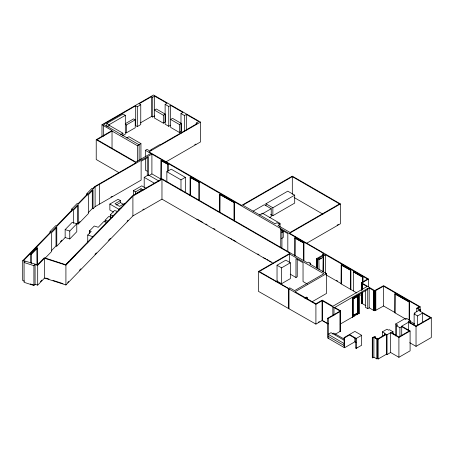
<?xml version="1.0" encoding="UTF-8"?>
<svg xmlns="http://www.w3.org/2000/svg" width="454" height="454" viewBox="0 0 454 454"><rect width="100%" height="100%" fill="white"/><g stroke="black" fill="none" stroke-linecap="round" stroke-linejoin="round"><path stroke-width="0.68" d="M334.933 334.405L340.211 331.346L340.307 330.523M319.083 269.665L318.81 258.178L325.422 254.677L367.649 279.051L361.849 282.399L361.656 282.893L362.156 283.722L367.014 286.536L332.85 306.257L322.249 300.134L315.91 303.8L295.066 291.769L326.511 273.614L326.511 293.437L311.949 301.848M363.024 277.377L353.422 271.832L363.024 277.377L363.024 282.257M356.799 292.926L341.187 283.915L341.277 264.824L350.885 270.368L350.885 289.198M161.142 160.404L161.051 179.5L161.142 160.404L168.213 164.484L168.213 170.761M190.141 195.595L190.232 177.196L199.289 182.429L199.289 200.56M219.77 212.699L219.861 194.301L234.451 202.722L234.451 220.86M294.884 255.579L294.975 237.879L303.947 243.06L303.947 260.5M341.187 283.915L341.277 264.824M406.182 319.349L394.923 312.846L395.014 293.749L409.599 302.177L409.599 320.308M394.923 312.846L395.014 293.749M361.849 302.228L362.025 303.442L365.833 305.678M416.761 311.784L416.761 308.243L419.297 306.779L383.596 286.168L375.129 290.883L373.852 290.696L369.187 288.001L367.74 288.835L367.377 288.625L367.377 289.618L352.332 298.301L352.332 317.136L359.04 313.266M71.755 211.161L71.755 209.039L77.214 203.409L78.06 203.687L87.645 193.807L86.901 193.569L86.901 195.697M50.099 232.919L50.099 231.5L55.797 225.632L56.54 225.871L72.606 209.311L71.755 209.039M86.901 193.569L92.06 188.251L92.803 188.489L94.619 186.617L136.092 162.708L96.225 139.69L96.225 159.513L118.92 172.616M24.448 281.139L22.7 280.578L22.7 260.749L50.842 231.744L50.099 231.5M161.142 179.234L151.903 173.899L151.903 154.076L95.107 186.832L23.529 260.619L37.461 264.83L44.31 257.764L65.682 264.676L132.46 195.844L161.97 178.825L307.483 262.838L308.658 262.157L310.564 263.258L310.564 264.671M30.384 262.906L30.384 254.535L37.086 247.634L37.245 265.062M30.384 254.535L31.388 254.359L37.245 248.321M328.14 323.855L322.249 320.456L315.91 324.116L258.417 291.343L258.417 271.52L290.044 253.264L161.97 179.319L132.903 196.1L65.915 265.153L44.543 258.241L37.693 265.306L35.077 264.461L35.077 284.283L33.908 285.492L24.079 282.314L24.079 262.491L25.032 261.504L22.7 260.749M65.149 237.538L65.149 229.605L72.231 222.312L76.783 223.782L76.783 231.71L69.763 238.952L65.149 237.538L56.773 246.176L56.029 245.932L51.393 250.716M33.908 285.492L33.908 265.669L35.077 264.461M69.763 238.952L69.763 231.024L76.783 223.782M76.476 224.719L77.447 223.714L77.447 205.577M88.184 212.79L92.293 208.551L92.293 190.413M60.433 241.681L61.892 240.177M78.542 223.016L79.978 221.535M45.349 257.946L51.671 251.431L51.671 232.601L56.773 227.341L56.773 246.176M77.447 223.714L78.292 223.987L88.468 213.499L88.468 194.664L93.036 189.959L93.036 208.789L92.293 208.551M93.036 208.789L95.107 206.655L141.12 180.124L141.12 161.289L148.367 157.107L148.367 175.244M40.395 281.628L41.864 280.112M89.529 233.56L89.529 230.916L94.273 226.024L98.257 227.284L103.938 221.427L106.559 222.312L107.746 221.087L105.101 220.23L105.101 222.216M35.077 284.283L37.693 285.129L44.543 278.069L44.543 258.241M87.747 242.952L87.747 235.024L91.209 231.455L89.529 230.916M105.101 220.23L108.75 216.467L112.138 217.562M110.294 217.523L110.294 214.878L114.544 210.497L117.768 211.536M66.551 264.183L69.008 261.652M70.484 260.131L75.398 255.063M67.652 282.473L68.633 281.457M79.461 270.3L80.937 268.779M94.926 254.353L96.367 252.872M108.495 240.37L110.458 238.35M127.114 221.177L128.09 220.173M44.543 278.069L65.915 284.976L132.903 215.928L161.97 199.147L272.973 263.235M356.061 342.486L354.869 341.8L344.58 347.741L327.771 338.037L327.771 318.214L328.202 318.464L340.381 311.353L340.211 310.621L334.757 307.46L367.377 288.625M359.074 313.555L359.04 294.43L359.04 313.578M101.974 136.081L101.974 124.754L153.531 94.988L200.515 122.109L200.515 141.937L166.141 161.783M135.684 105.788L135.684 125.616L137.312 126.558L140.757 124.566L140.757 104.743L137.312 106.73L135.684 105.788L103.603 124.311L139.123 144.815L139.123 160.393M170.659 125.196L168.757 126.291L165.131 124.203L165.131 104.375L167.032 103.279L154.621 96.112L152.714 97.207L151.63 96.583L139.123 103.801L140.757 104.743M106.815 126.24L106.815 123.448L123.085 114.05L125.321 115.339L125.321 134.174L122.909 135.564M106.815 123.448L109.045 124.737L125.321 115.339M107.155 126.7L109.403 125.406L122.903 133.198L122.903 135.99M96.225 139.69L112.03 130.559L101.974 124.754M139.123 144.815L137.494 145.757L112.03 131.058L97.082 139.69L135.865 162.078L150.813 153.446M125.31 123.67L133.595 118.886L135.23 119.828L135.23 127.761L126.348 132.886L125.259 132.256M125.259 124.328L126.348 124.958L135.23 119.828M154.439 110.101L156.341 109L165.222 114.124L165.222 122.058L163.321 123.153L154.439 118.029L154.439 110.101L163.321 115.225L165.222 114.124M140.314 122.938L151.63 116.406L152.714 117.036L154.621 115.935M165.131 104.375L168.757 106.469L170.659 105.373L182.888 112.433L180.987 113.534L180.987 133.357M120.656 134.498L122.903 133.198M126.728 137.999L128.976 136.705L140.939 143.612L140.939 159.655M180.987 113.534L184.432 115.52L186.333 114.419L198.75 121.587L196.213 123.051L196.213 124.47M138.691 144.905L140.939 143.612M181.35 123.437L172.56 118.363L170.659 119.464L179.449 124.538L181.35 123.437L181.35 131.371L179.449 132.466L170.659 127.392L170.659 105.373M145.376 156.681L145.376 150.308L147.011 149.366L149.729 150.938L151.222 150.07L150.796 149.826L159.899 144.565L160.33 144.815L197.115 123.579L196.213 123.051M200.515 122.109L148.952 151.88L241.653 205.401L292.308 176.158L340.415 203.931L340.415 223.754L306.121 243.554M194.732 144.775L195.924 144.088M144.202 187.258L144.202 177.344L148.367 174.938L159.013 181.084M111.003 197.019L112.223 196.31M148.957 175.602L151.903 173.899M113.443 212.069L109.857 209.998L109.857 204.05L118.102 199.289L120.401 200.617L120.401 202.597L116.196 205.026M133.419 195.282L133.419 190.657L141.75 185.845L145.927 188.257M166.851 182.037L166.851 171.691L171.203 169.183L185.334 177.344L185.334 192.513M120.401 200.617L114.993 203.738L119.544 206.366L124.952 203.244M133.419 190.657L135.519 191.872L141.018 188.699L143.288 190.016M109.857 204.05L118.829 209.226L121.184 207.87M166.851 171.691L180.987 179.858L185.334 177.344M142.806 209.714L144.014 209.016M292.308 176.651L242.833 205.214L275.079 223.828L277.059 222.687L279.959 224.361L277.979 225.507L290.083 232.493L339.558 203.931L292.308 176.651L292.308 194.352M253.037 211.218L264.302 204.714L271.231 208.715L271.231 216.643L269.449 217.67M265.942 205.753L265.942 203.767L287.779 191.162L294.703 195.163L294.703 203.091L272.865 215.701L270.556 214.367M259.325 215.071L262.491 213.244L280.005 223.351L280.005 227.499M261.742 214.192L271.231 208.715M265.942 203.767L272.865 207.767L294.703 195.163M278.949 223.964L280.005 223.351M281.633 232.771L283.262 231.829L283.262 237.527L281.525 238.532M340.415 203.931L289.584 233.277L368.506 279.051L368.506 286.843M337.118 225.167L338.338 224.463M289.629 253.996L259.274 271.52L288.636 288.472L289.72 287.842L294.561 290.639L323.833 273.739L289.629 253.996L289.629 262.491M277.036 265.232L285.827 260.159L290.356 262.775L290.356 278.631L281.565 283.705L277.036 281.094L277.036 265.232L281.565 267.849L290.356 262.775M322.794 255.409L322.794 253.996L323.702 253.474L145.376 150.308M275.811 281.798L277.468 280.844M316.54 267.962L316.54 258.649L323.793 254.569M316.631 267.905L316.54 258.757L317.539 259.228L319.083 258.337M310.564 263.258L309.566 263.831L326.511 273.614M319.622 259.018L321.29 258.099M318.81 259.802L323.157 257.293L323.157 255.67M290.208 274.154L295.974 277.485L297.245 276.747L297.245 259.313M258.417 271.52L315.91 304.294L322.158 300.684L339.819 310.922L339.671 311.348L327.771 318.214M304.651 298.13L306.484 297.069L307.21 297.489L307.21 299.47M305.985 298.193L307.21 297.489M368.506 279.051L362.366 282.598L362.383 283.262L374.658 290.549L383.596 285.674L420.154 306.779L420.154 309.611M352.332 298.301L359.103 294.476M357.934 312.942L357.934 296.087L353.399 298.709L358.183 296.229L358.183 313.084L353.399 315.558L358.183 313.084M318.214 322.289L319.366 321.625M353.161 315.422L357.133 313.129M340.211 324.133L354.773 315.729M356.6 314.673L358.427 313.618M365.385 290.56L365.385 307.301L367.74 308.663L369.187 307.823L373.852 310.519L374.936 310.729L383.596 305.996L395.014 312.585M332.135 334.036L333.781 333.083L344.211 339.104M344.149 337.583L354.869 331.392L361.668 335.319L361.668 345.227L356.254 348.354L355.828 348.104L355.828 338.69L349.886 335.262L349.886 334.768L344.58 337.833L344.149 337.583L344.149 345.511M349.886 334.768L356.254 338.44L361.668 335.319M420.154 306.779L417.618 308.243L420.517 309.917L420.517 311.336M395.735 335.977L395.735 323.94L404.707 318.759L405.343 319.128L406.608 318.396L410.144 320.433L410.144 323.265M382.416 336.794L382.416 331.84L386.95 329.224L388.579 330.166L389.396 329.695L393.016 331.789L393.016 333.911M420.517 309.917L419.156 310.706L431.3 317.715L431.3 337.538L416.034 346.351L409.712 342.702M431.3 317.715L416.034 326.528L408.56 322.215L401.716 326.165L410.098 331L410.098 350.829L398.907 357.287L390.622 352.503L387.041 354.568L386.445 354.228L378.159 359.012L377.342 358.541L376.797 358.853L373.897 357.179L372.723 357.86L372.291 357.616L372.291 337.787L374.624 336.442L375.35 336.862L375.35 338.275M414.133 325.274L414.133 313.947L415.126 313.374L414.406 312.954L419.661 309.917L416.761 308.243M372.291 337.787L372.723 338.037L373.897 337.356L376.797 339.03L377.342 338.718L378.159 339.189L386.445 334.399L387.041 334.746L390.622 332.674L398.907 337.464L410.098 331M355.828 348.104L356.935 347.469M375.35 336.862L374.624 337.282L376.797 338.536L377.342 338.219L378.159 338.69L385.588 334.405L384.686 333.877L384.686 335.296M396.552 335.682L396.552 325.768L397.732 325.092L395.735 323.94M384.686 333.877L385.315 333.514L382.416 331.84M414.133 313.947L417.572 315.933L422.47 313.112L430.443 317.715L416.034 326.034L408.242 321.534L410.144 320.433M396.552 325.768L399.906 327.709L401.716 326.659L409.241 331L398.907 336.964L391.479 332.674L393.016 331.789M375.197 310.32L374.351 310.298M161.051 160.665L168.213 164.484M190.141 177.457L199.289 182.429M219.77 194.562L234.451 202.722M196.826 219.271L197.28 219.22M228.629 237.635L229.083 237.578M294.884 238.14L303.947 243.06M263.609 257.827L265.857 258.808M341.187 265.085L350.885 270.368M394.923 294.01L409.599 302.177M99.591 184.245L99.659 204.062M65.149 229.605L69.763 231.024M110.294 214.878L113.12 215.792M87.747 235.024L93.036 236.733M24.079 262.491L33.908 265.669M45.65 278.024L48.987 279.102M52.993 280.396L63.01 283.637M30.299 283.926L33.67 285.016M294.147 197.535L322.987 214.192M322.794 253.996L324.695 255.091M281.452 230.785L283.262 231.829M323.157 257.293L322.919 271.634M409.599 321.006L414.451 323.804M336.312 280.288L337.526 280.992M147.187 171.181L145.376 170.131L145.376 158.804M326.034 274.852L341.277 283.654M359.108 294.26L361.997 295.929M144.202 177.344L154.842 183.49M205.849 223.981L207.058 224.679M213.709 228.521L214.918 229.219M257.747 253.945L258.956 254.649M197.848 219.543L202.938 222.483M230.802 238.571L231.949 239.235M233.095 239.899L235.966 241.551M267.054 259.501L268.252 260.193M269.449 260.885L271.248 261.924M307.341 284.045L303.039 281.565L303.039 262.73L295.974 258.649L295.974 277.485M120.401 202.597L123.817 204.567M328.026 323.895L322.158 320.507L322.158 300.684M344.546 340.489L331.034 332.686L328.202 334.32L344.172 343.542L344.172 347.509M328.202 336.306L344.172 345.522M280.754 229.457L287.819 233.64L287.819 251.777M422.47 313.112L422.47 322.317M417.572 315.933L417.572 325.138M416.034 326.528L416.034 346.351M409.15 302.228L409.15 320.359M408.56 322.215L408.56 330.001M401.716 326.659L401.716 335.864M399.906 327.709L399.906 336.908M398.907 337.464L398.907 357.287M390.622 332.674L390.622 352.503M387.041 334.746L387.041 354.568M386.445 334.399L386.445 354.228M383.596 286.168L383.596 305.996M378.159 339.189L378.159 359.012M377.342 338.718L377.342 358.541M376.797 339.03L376.797 358.853M375.804 290.668L375.804 310.491M375.657 290.742L375.657 310.564M375.492 290.804L375.492 310.627M375.316 290.849L375.316 310.678M375.129 290.883L375.129 310.712M374.936 290.901L374.936 310.729M374.743 290.906L374.743 310.729M374.544 290.895L374.544 310.718M374.357 290.866L374.357 310.689M374.175 290.821L374.175 310.649M374.005 290.764L374.005 310.593M373.852 290.696L373.852 310.519M373.897 337.356L373.897 357.179M373.721 290.617L373.721 310.44M372.723 338.037L372.723 357.86M369.187 288.001L369.187 307.823M367.74 288.835L367.74 308.663M362.576 277.428L362.576 282.314M362.303 283.812L362.303 289.476M362.303 292.308L362.303 303.641M362.156 283.722L362.156 289.385M362.156 292.217L362.156 303.544M362.025 283.619L362.025 289.993M362.025 292.824L362.025 303.442M361.849 282.399L361.849 290.191M361.849 292.314L361.912 303.334M361.77 282.519L361.821 289.766M361.77 292.433L361.821 303.215M361.713 282.643L361.696 290.231M361.696 292.353L361.747 303.096M357.701 295.951L357.701 312.806M356.254 338.44L356.254 348.354M354.869 337.765L354.869 341.8M353.643 298.851L353.643 315.7M353.422 271.832L353.331 290.929M352.786 298.357L352.786 317.187M350.431 270.419L350.431 289.255M344.58 337.833L344.58 347.741M340.466 310.973L340.466 330.989M340.381 310.786L340.381 331.176M340.307 310.701L340.307 331.267M340.211 311.518L340.211 331.346M340.103 311.592L340.103 331.42M333.985 307.409L333.985 315.195M332.85 306.751L332.85 315.956M328.202 318.464L328.202 338.287M325.422 254.677L325.422 273.79M323.43 255.829L323.43 272.111M322.249 300.633L322.249 320.456M317.539 259.228L317.539 268.433M317.448 259.172L317.448 268.376M317.357 259.228L317.357 268.433M315.91 304.294L315.91 324.116M303.493 243.111L303.493 260.551M294.975 236.886L294.975 256.016M288.999 288.755L288.999 308.584M288.636 288.965L288.636 308.788M281.928 230.172L281.928 247.612M281.565 267.849L281.565 283.705M280.754 228.464L280.754 247.595M272.865 207.767L272.865 215.701M233.997 202.779L233.997 220.911M219.861 194.301L219.861 212.438M198.841 182.48L198.841 200.617M190.232 177.196L190.232 195.333M186.333 114.419L186.333 129.997M184.432 115.52L184.432 131.098M180.987 179.858L180.987 190.198M179.449 124.538L179.449 132.466M168.757 106.469L168.757 126.291M167.759 164.535L167.759 171.51M163.321 115.225L163.321 123.153M161.97 179.319L161.97 199.147M154.621 96.112L154.621 110.271M152.714 97.207L152.714 117.036M151.63 96.583L151.63 116.406M147.278 157.175L147.278 175.312M141.018 188.699L141.018 190.68L135.519 193.852L135.519 191.872M137.494 145.757L137.494 161.335M137.312 106.73L137.312 126.558M132.903 196.1L132.903 215.928M126.348 124.958L126.348 132.886M118.829 209.226L118.829 210.548M112.03 131.058L112.03 148.759M109.045 124.737L109.045 126.133M103.603 125.696L103.603 136.319M95.107 186.832L95.107 206.655M89.62 230.944L89.62 233.589M78.292 223.987L78.292 205.151L73.429 210.168L73.429 223.419M65.915 265.153L65.915 284.976M56.029 227.8L56.029 245.932M37.693 265.306L37.693 285.129M37.086 247.634L37.086 265.074M31.388 254.359L31.388 263.428"/></g></svg>
